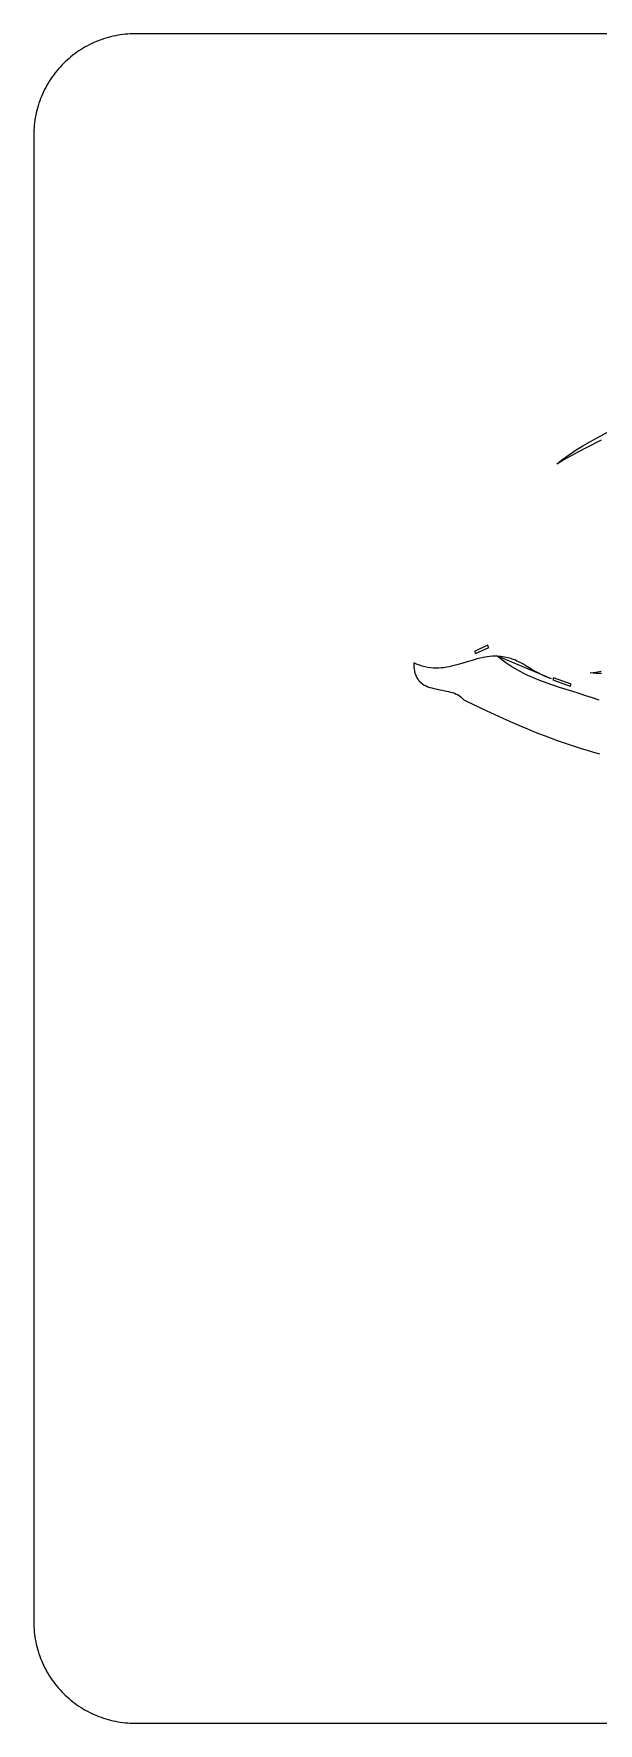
# Model space of a CAD drawing. Header units: metres. Extents: x 0 to 50, y 0 to 50.
# Drawn here: x 0 to 16.7, y 0 to 50 of the extents above; entities that cross this region are included whole.
import ezdxf

# ---------------------------------------------------------------- set-up
doc = ezdxf.new("R2010")
doc.units = ezdxf.units.M

msp = doc.modelspace()

# ---------------------------------------------------------------- linework, layer by layer
for points in [[(47, 50), (3, 50), (3, 50), (2.925508, 49.999076), (2.851239, 49.996313), (2.777221, 49.991723), (2.703487, 49.98532), (2.630066, 49.977116), (2.556991, 49.967123), (2.48429, 49.955354), (2.411996, 49.941823), (2.340139, 49.926542), (2.268749, 49.909523), (2.197857, 49.89078), (2.127495, 49.870324), (2.057692, 49.84817), (1.98848, 49.824329), (1.919889, 49.798814), (1.85195, 49.771639), (1.784693, 49.742815), (1.718151, 49.712355), (1.652352, 49.680273), (1.587329, 49.64658), (1.523111, 49.611291), (1.459729, 49.574416), (1.397215, 49.53597), (1.335598, 49.495965), (1.274911, 49.454413), (1.215182, 49.411328), (1.156444, 49.366721), (1.098726, 49.320606), (1.042061, 49.272996), (0.986477, 49.223903), (0.932006, 49.173341), (0.87868, 49.12132), (0.87868, 49.12132), (0.826659, 49.067994), (0.776097, 49.013523), (0.727004, 48.957939), (0.679394, 48.901274), (0.633279, 48.843556), (0.588672, 48.784818), (0.545587, 48.725089), (0.504035, 48.664402), (0.46403, 48.602785), (0.425584, 48.540271), (0.388709, 48.476889), (0.35342, 48.412671), (0.319727, 48.347648), (0.287645, 48.281849), (0.257185, 48.215307), (0.228361, 48.14805), (0.201186, 48.080111), (0.175671, 48.01152), (0.15183, 47.942308), (0.129676, 47.872505), (0.10922, 47.802143), (0.090477, 47.731251), (0.073458, 47.659861), (0.058177, 47.588004), (0.044646, 47.51571), (0.032877, 47.443009), (0.022884, 47.369934), (0.01468, 47.296513), (0.008277, 47.222779), (0.003687, 47.148761), (0.000924, 47.074492), (0, 47), (0, 3), (0, 3), (0.000924, 2.925508), (0.003687, 2.851239), (0.008277, 2.777221), (0.01468, 2.703487), (0.022884, 2.630066), (0.032877, 2.556991), (0.044646, 2.48429), (0.058177, 2.411996), (0.073458, 2.340139), (0.090477, 2.268749), (0.10922, 2.197857), (0.129676, 2.127495), (0.15183, 2.057692), (0.175671, 1.98848), (0.201186, 1.919889), (0.228361, 1.85195), (0.257185, 1.784694), (0.287645, 1.718151), (0.319727, 1.652352), (0.35342, 1.587329), (0.388709, 1.523111), (0.425584, 1.459729), (0.46403, 1.397215), (0.504035, 1.335598), (0.545587, 1.274911), (0.588672, 1.215182), (0.633279, 1.156444), (0.679394, 1.098726), (0.727004, 1.042061), (0.776097, 0.986477), (0.826659, 0.932006), (0.87868, 0.87868), (0.87868, 0.87868), (0.932006, 0.826659), (0.986477, 0.776097), (1.042061, 0.727004), (1.098726, 0.679394), (1.156444, 0.633279), (1.215182, 0.588672), (1.274911, 0.545587), (1.335598, 0.504035), (1.397215, 0.46403), (1.459729, 0.425584), (1.523111, 0.388709), (1.587329, 0.35342), (1.652352, 0.319727), (1.718151, 0.287645), (1.784693, 0.257185), (1.85195, 0.228361), (1.919889, 0.201186), (1.98848, 0.175671), (2.057692, 0.15183), (2.127495, 0.129676), (2.197857, 0.10922), (2.268749, 0.090477), (2.340139, 0.073458), (2.411996, 0.058177), (2.48429, 0.044646), (2.556991, 0.032877), (2.630066, 0.022884), (2.703487, 0.01468), (2.777221, 0.008277), (2.851239, 0.003687), (2.925508, 0.000924), (3, 0)], [(16.774425, 37.969301), (16.331501, 37.744009), (16.111046, 37.629242), (15.892323, 37.51149), (15.676124, 37.389571), (15.569221, 37.326682), (15.463246, 37.262309), (15.463246, 37.262309), (15.554905, 37.338843), (15.648413, 37.412639), (15.743636, 37.483894), (15.840442, 37.552806), (15.938697, 37.619571), (16.038267, 37.684389), (16.139021, 37.747456), (16.240823, 37.808969), (16.447043, 37.928126), (16.655861, 38.043438), (17.077025, 38.268852)], [(16.715673, 30.277058), (16.522735, 30.34452), (16.328272, 30.408686), (16.132759, 30.470662), (15.936674, 30.531555), (15.740493, 30.592472), (15.544693, 30.654519), (15.34975, 30.718803), (15.156141, 30.786431), (14.964343, 30.85851), (14.869271, 30.896564), (14.774832, 30.936146), (14.681083, 30.977394), (14.588085, 31.020447), (14.495898, 31.065442), (14.40458, 31.112518), (14.314191, 31.161813), (14.224791, 31.213466), (14.13644, 31.267616), (14.049197, 31.324399), (13.963122, 31.383956), (13.878274, 31.446424), (13.794713, 31.511941), (13.712498, 31.580646), (13.712498, 31.580646), (13.637259, 31.581377), (13.562156, 31.578254), (13.487164, 31.571617), (13.412254, 31.561808), (13.3374, 31.549165), (13.262574, 31.534031), (13.18775, 31.516746), (13.112899, 31.49765), (12.963012, 31.455388), (12.812695, 31.409973), (12.661731, 31.364128), (12.509902, 31.320578), (12.433596, 31.300516), (12.356992, 31.28205), (12.280063, 31.26552), (12.202783, 31.251267), (12.125123, 31.239633), (12.047057, 31.230956), (11.968557, 31.225579), (11.889597, 31.223842), (11.810149, 31.226084), (11.730186, 31.232648), (11.649681, 31.243874), (11.568607, 31.260102), (11.486936, 31.281673), (11.404642, 31.308927), (11.321697, 31.342206), (11.238073, 31.38185)], [(13.060765, 31.657536), (13.451834, 31.840289), (13.421473, 31.904532), (13.032093, 31.718017), (13.060765, 31.657536)], [(13.75526, 31.567628), (15.297886, 30.918321), (15.297886, 30.918321), (15.247541, 30.933468), (15.197974, 30.950481), (15.149122, 30.969208), (15.10092, 30.989494), (15.006212, 31.034132), (14.913336, 31.083167), (14.821781, 31.135372), (14.731033, 31.189518), (14.549913, 31.298723), (14.458515, 31.351327), (14.365875, 31.40096), (14.27148, 31.446395), (14.223465, 31.467155), (14.17482, 31.486405), (14.125479, 31.503991), (14.07538, 31.519761), (14.024457, 31.53356), (13.972648, 31.545235), (13.919888, 31.554633), (13.866112, 31.5616), (13.811258, 31.565983), (13.75526, 31.567628)], [(11.238073, 31.38185), (11.238073, 31.38185), (11.238292, 31.333007), (11.240117, 31.28636), (11.243506, 31.24185), (11.248416, 31.19942), (11.254804, 31.159013), (11.262629, 31.120572), (11.271847, 31.084037), (11.282417, 31.049353), (11.294295, 31.016462), (11.307438, 30.985306), (11.321806, 30.955828), (11.337354, 30.927969), (11.354041, 30.901674), (11.371823, 30.876883), (11.390659, 30.853541), (11.410506, 30.831588), (11.431321, 30.810968), (11.453062, 30.791624), (11.499151, 30.75653), (11.548433, 30.725848), (11.600568, 30.699116), (11.655215, 30.675876), (11.712035, 30.655666), (11.770686, 30.638028), (11.830829, 30.622501), (11.892124, 30.608625), (11.95423, 30.59594), (12.079515, 30.572304), (12.203963, 30.547914), (12.265023, 30.534286), (12.324853, 30.519089), (12.383112, 30.501864), (12.439461, 30.48215), (12.49356, 30.459488), (12.545068, 30.433418), (12.593645, 30.40348), (12.638951, 30.369213), (12.660271, 30.350312), (12.680645, 30.330158), (12.700032, 30.308691), (12.718388, 30.285854), (12.718388, 30.285854), (13.058656, 30.120734), (13.399867, 29.958868), (13.74223, 29.800832), (14.085954, 29.647204), (14.431249, 29.498559), (14.60455, 29.426285), (14.778322, 29.355473), (14.952591, 29.286195), (15.127383, 29.218522), (15.302724, 29.152528), (15.478641, 29.088284), (15.655159, 29.025862), (15.832305, 28.965334), (16.010104, 28.906771), (16.188583, 28.850247), (16.367768, 28.795834), (16.547685, 28.743602), (16.728361, 28.693624)], [(16.792465, 31.063396), (16.622673, 31.071997), (16.45231, 31.084501), (16.45231, 31.084501), (16.6169, 31.111382), (16.782111, 31.13403)], [(15.347869, 30.878031), (15.865197, 30.691298), (15.888407, 30.755269), (15.371322, 30.942698), (15.347869, 30.878031)], [(3, 0), (47, 0)]]:
    msp.add_lwpolyline(points)

doc.saveas('drawing.dxf')
